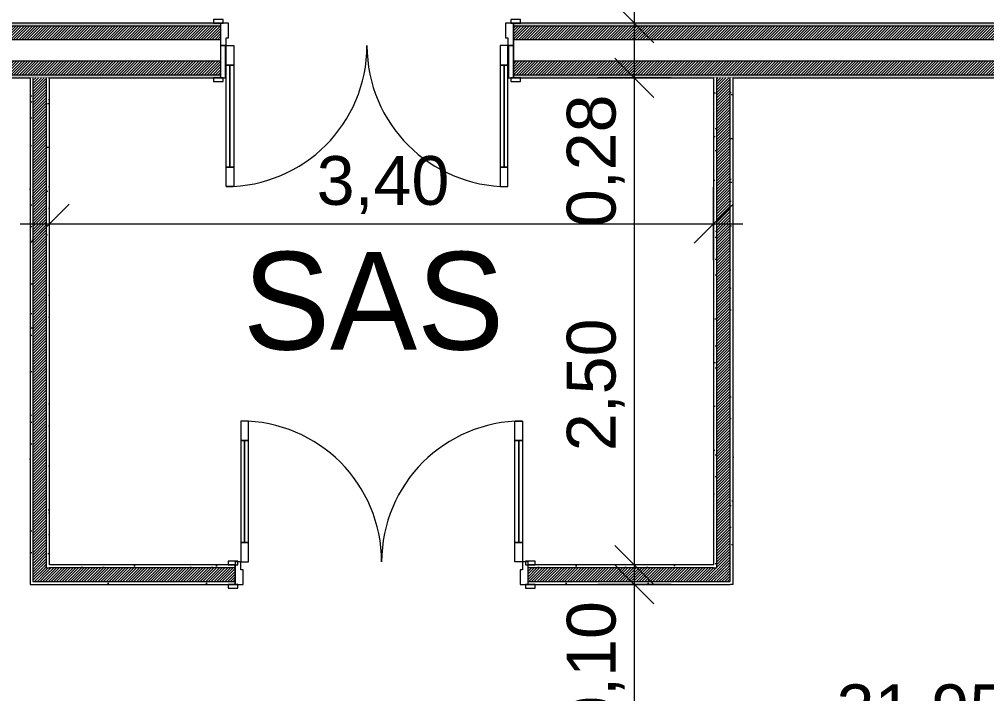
# Model space of a CAD drawing. Header units: millimetres. Extents: x 141848 to 1648660, y -821378 to -151356.
# Drawn here: x 393203 to 398159, y -234850 to -231396 of the extents above; entities that cross this region are included whole.
import ezdxf

# ---------------------------------------------------------------- set-up
doc = ezdxf.new("R2010")
doc.units = ezdxf.units.MM
doc.header["$MEASUREMENT"] = 0
doc.linetypes.add('Wipeout_Contour', pattern=[1000, 0, -1000])
for name, color, linetype in [('Cotations - 1_100', 7, 'Continuous'), ('Hachure', 7, 'Continuous'), ('Portes ARCHICAD', 7, 'Continuous'), ('Structure - Murs extérieurs', 7, 'Continuous')]:
    doc.layers.add(name, color=color, linetype=linetype)
doc.styles.add('STYLE_GENERE_1', font='')
doc.styles.add('STYLE_GENERE_2', font='')
doc.styles.get('STYLE_GENERE_1').set_extended_font_data('Agency FB')
doc.styles.get('STYLE_GENERE_2').set_extended_font_data('Arial')
doc.dimstyles.new('STYLE_GENERE__1', dxfattribs={"dimtxt": 250, "dimasz": 190, "dimexe": 1.25, "dimexo": 0.625, "dimgap": 0, "dimtad": 1, "dimlfac": 0.001, "dimtxsty": 'STYLE_GENERE_2', "dimblk": 'ARROWHEAD_6', "dimblk1": 'ARROWHEAD_6', "dimblk2": 'ARROWHEAD_6', "dimcen": 2.5, "dimse1": 1, "dimse2": 1, "dimclrd": 7, "dimclre": 7, "dimclrt": 7, "dimazin": 3, "dimtfac": 1, "dimtmove": 0, "dimatfit": 3})
doc.dimstyles.new('STYLE_GENERE__2', dxfattribs={"dimtxt": 250, "dimasz": 190, "dimexe": 1.25, "dimexo": 0.625, "dimgap": 0, "dimtad": 1, "dimlfac": 0.001, "dimtxsty": 'STYLE_GENERE_2', "dimblk": 'ARROWHEAD_6', "dimblk1": 'ARROWHEAD_6', "dimblk2": 'ARROWHEAD_6', "dimcen": 2.5, "dimse1": 1, "dimse2": 1, "dimclrd": 7, "dimclre": 7, "dimclrt": 7, "dimazin": 3, "dimtfac": 1, "dimtmove": 0, "dimatfit": 3})
pattern_1 = [(45, (0, 175), (-55.684659, 55.684659), [0, -52.5, 0, -78.75]), (110, (175, 175), (74.000794, 26.934086), [0, -38.5, 0, -66.5])]
pattern_2 = [(45, (0, 0), (-7.07106781, 7.07106781), [])]

# ---------------------------------------------------------------- blocks, each defined once
blk = doc.blocks.new('Porte double 25_3')
at = {"layer": 'Portes ARCHICAD', "color": 7, "linetype": 'Continuous', "lineweight": 5}
for p, q in [((-722, 722), (-722, 622)), ((-682, 722), (-722, 722)), ((-682, 622), (-682, 722)), ((682, 622), (682, 722)), ((682, 722), (722, 722)), ((722, 722), (722, 622)), ((-722, 622), (-682, 622)), ((-702, 622), (-702, 100)), ((722, 622), (682, 622)), ((702, 622), (702, 100)), ((-737, 184), (-787, 184)), ((-787, 184), (-787, 165)), ((-787, 165), (-737, 165)), ((-750, 165), (-787, 165)), ((-750, 165), (-787, 165)), ((-725, 165), (-750, 165)), ((-750, 165), (-750, 0)), ((-750, 150), (-750, 165)), ((-750, 150), (-750, 165)), ((-750, 80), (-750, 150)), ((-750, 80), (-750, 150)), ((-737, 165), (-737, 184)), ((-725, 0), (-725, 165)), ((750, 165), (725, 165)), ((725, 165), (725, 0)), ((787, 184), (737, 184)), ((737, 184), (737, 165)), ((737, 165), (787, 165)), ((750, 0), (750, 165)), ((750, 150), (750, 165)), ((750, 150), (750, 165)), ((750, 165), (787, 165)), ((750, 165), (787, 165)), ((750, 80), (750, 150)), ((750, 80), (750, 150)), ((787, 165), (787, 184)), ((-682, 100), (-722, 100)), ((-722, 100), (-722, 0)), ((-682, 0), (-682, 100)), ((682, 0), (682, 100)), ((682, 100), (722, 100)), ((722, 100), (722, 0)), ((-750, 0), (-750, 80)), ((-750, 0), (-750, 80)), ((750, 0), (750, 80)), ((750, 0), (750, 80)), ((-750, 0), (-725, 0)), ((-722, 0), (-750, 0)), ((-750, 0), (-750, -115)), ((-750, -30), (-750, 0)), ((-750, -30), (-750, 0)), ((-722, -40), (-722, 0)), ((-722, 0), (-682, 0)), ((722, 0), (682, 0)), ((750, 0), (722, 0)), ((722, 0), (722, -40)), ((725, 0), (750, 0)), ((750, -115), (750, 0)), ((750, -30), (750, 0)), ((750, -30), (750, 0)), ((-750, -100), (-750, -30)), ((-750, -100), (-750, -30)), ((-710, -40), (-722, -40)), ((-710, -115), (-710, -40)), ((722, -40), (710, -40)), ((710, -40), (710, -115)), ((750, -100), (750, -30)), ((750, -100), (750, -30)), ((-737, -115), (-787, -115)), ((-787, -115), (-787, -134)), ((-750, -115), (-787, -115)), ((-750, -115), (-787, -115)), ((-787, -134), (-737, -134)), ((-750, -115), (-750, -100)), ((-750, -115), (-750, -100)), ((-750, -115), (-710, -115)), ((-737, -134), (-737, -115)), ((710, -115), (750, -115)), ((787, -115), (737, -115)), ((737, -115), (737, -134)), ((737, -134), (787, -134)), ((750, -115), (750, -100)), ((750, -115), (750, -100)), ((750, -115), (787, -115)), ((750, -115), (787, -115)), ((787, -134), (787, -115))]:
    blk.add_line(p, q, dxfattribs=at)
at = {"layer": 'Portes ARCHICAD', "color": 7, "linetype": 'Continuous', "lineweight": 5, "flags": 128}
for points in [[(-722, 622), (-722, 100), (-702, 100), (-702, 622)], [(-702, 622), (-702, 100), (-682, 100), (-682, 622)], [(702, 622), (702, 100), (682, 100), (682, 622)], [(722, 622), (722, 100), (702, 100), (702, 622)]]:
    blk.add_lwpolyline(points, close=True, dxfattribs=at)
at = {"layer": 'Portes ARCHICAD', "color": 7, "linetype": 'Continuous', "lineweight": 5}
for centre, start, end in [((-722, 0), 0, 90), ((722, 0), 90, 180)]:
    blk.add_arc(centre, 722, start, end, dxfattribs=at)
blk = doc.blocks.new('Mur_185_2', base_point=(381560.2, -231415.6))
at = {"color": 254, "linetype": 'Wipeout_Contour', "lineweight": 0, "ltscale": 1806819.141682053}
blk.add_wipeout([(381575.2, -231415.6), (381575.2, -231430.6), (394234.2, -231430.6), (394234.2, -231415.6)], dxfattribs=at)
at = {"color": 254, "linetype": 'Wipeout_Contour', "lineweight": 0, "ltscale": 1865556.443678928}
blk.add_wipeout([(395734.2, -231430.6), (414059.6, -231430.6), (414059.6, -231415.6), (395734.2, -231415.6)], dxfattribs=at)
at = {"color": 254, "linetype": 'Wipeout_Contour', "lineweight": 0, "ltscale": 1807815.592378078}
blk.add_wipeout([(394234.2, -231680.6), (381840.2, -231680.6), (381840.2, -231695.6), (394234.2, -231695.6)], dxfattribs=at)
at = {"color": 254, "linetype": 'Wipeout_Contour', "lineweight": 0, "ltscale": 1865620.316108169}
blk.add_wipeout([(395734.2, -231680.6), (395734.2, -231695.6), (413794.6, -231695.6), (413794.6, -231680.6)], dxfattribs=at)
at = {"linetype": 'Continuous', "lineweight": 5, "true_color": 0x5f5f5f}
h = blk.add_hatch(dxfattribs=at)
h.set_pattern_fill('Enduit_0002', color=251, style=0, pattern_type=2)
h.set_pattern_definition(pattern_1)
h.paths.add_polyline_path([(381575.2, -231415.6), (381575.2, -231430.6), (394234.2, -231430.6), (394234.2, -231415.6)])
h = blk.add_hatch(dxfattribs=at)
h.set_pattern_fill('Enduit_0002', color=251, style=0, pattern_type=2)
h.set_pattern_definition(pattern_1)
h.paths.add_polyline_path([(395734.2, -231430.6), (414059.6, -231430.6), (414059.6, -231415.6), (395734.2, -231415.6)])
h = blk.add_hatch(dxfattribs=at)
h.set_pattern_fill('Enduit_0002', color=251, style=0, pattern_type=2)
h.set_pattern_definition(pattern_1)
h.paths.add_polyline_path([(394234.2, -231680.6), (381840.2, -231680.6), (381840.2, -231695.6), (394234.2, -231695.6)])
h = blk.add_hatch(dxfattribs=at)
h.set_pattern_fill('Enduit_0002', color=251, style=0, pattern_type=2)
h.set_pattern_definition(pattern_1)
h.paths.add_polyline_path([(395734.2, -231680.6), (395734.2, -231695.6), (413794.6, -231695.6), (413794.6, -231680.6)])
at = {"color": 254, "linetype": 'Wipeout_Contour', "lineweight": 0, "ltscale": 1807025.962264916}
blk.add_wipeout([(381645.2, -231500.6), (394234.2, -231500.6), (394234.2, -231430.6), (381645.2, -231430.6)], dxfattribs=at)
at = {"color": 254, "linetype": 'Wipeout_Contour', "lineweight": 0, "ltscale": 1865518.632462768}
blk.add_wipeout([(395734.2, -231500.6), (413989.6, -231500.6), (413989.6, -231430.6), (395734.2, -231430.6)], dxfattribs=at)
at = {"linetype": 'Continuous', "lineweight": 5, "true_color": 0x5f5f5f}
h = blk.add_hatch(dxfattribs=at)
h.set_pattern_fill('Briques_terre_cuite__int_94', color=251, style=0, pattern_type=2)
h.set_pattern_definition(pattern_2)
h.paths.add_polyline_path([(381645.2, -231500.6), (394234.2, -231500.6), (394234.2, -231430.6), (381645.2, -231430.6)])
h = blk.add_hatch(dxfattribs=at)
h.set_pattern_fill('Briques_terre_cuite__int_94', color=251, style=0, pattern_type=2)
h.set_pattern_definition(pattern_2)
h.paths.add_polyline_path([(395734.2, -231500.6), (413989.6, -231500.6), (413989.6, -231430.6), (395734.2, -231430.6)])
at = {"color": 7, "linetype": 'Continuous', "lineweight": 5}
for p, q in [((394234.2, -231430.6), (381645.2, -231430.6)), ((394234.2, -231415.6), (394197.2, -231415.6)), ((394234.2, -231415.6), (394234.2, -231430.6)), ((395734.2, -231415.6), (395771.2, -231415.6)), ((395734.2, -231415.6), (395734.2, -231430.6)), ((413989.6, -231430.6), (395734.2, -231430.6))]:
    blk.add_line(p, q, dxfattribs=at)
at = {"color": 7, "linetype": 'Continuous', "lineweight": 5, "flags": 128}
for points in [[(394234.2, -231415.6), (381560.2, -231415.6)], [(414074.6, -231415.6), (395734.2, -231415.6)]]:
    blk.add_lwpolyline(points, dxfattribs=at)
at = {"color": 254, "linetype": 'Wipeout_Contour', "lineweight": 0, "ltscale": 1807398.568391526}
blk.add_wipeout([(381755.2, -231610.6), (394234.2, -231610.6), (394234.2, -231500.6), (381755.2, -231500.6)], dxfattribs=at)
at = {"color": 254, "linetype": 'Wipeout_Contour', "lineweight": 0, "ltscale": 1865505.384718186}
blk.add_wipeout([(395734.2, -231610.6), (413879.6, -231610.6), (413879.6, -231500.6), (395734.2, -231500.6)], dxfattribs=at)
at = {"color": 7, "linetype": 'Continuous', "lineweight": 5}
for p, q in [((394234.2, -231430.6), (394234.2, -231500.6)), ((395734.2, -231430.6), (395734.2, -231500.6)), ((394234.2, -231500.6), (381755.2, -231500.6)), ((394234.2, -231500.6), (394234.2, -231530.6)), ((413879.6, -231500.6), (395734.2, -231500.6)), ((395734.2, -231500.6), (395734.2, -231530.6))]:
    blk.add_line(p, q, dxfattribs=at)
at = {"color": 254, "linetype": 'Wipeout_Contour', "lineweight": 0, "ltscale": 1807702.792833672}
blk.add_wipeout([(381825.2, -231680.6), (394234.2, -231680.6), (394234.2, -231610.6), (381825.2, -231610.6)], dxfattribs=at)
at = {"color": 254, "linetype": 'Wipeout_Contour', "lineweight": 0, "ltscale": 1865562.031374219}
blk.add_wipeout([(395734.2, -231680.6), (413809.6, -231680.6), (413809.6, -231610.6), (395734.2, -231610.6)], dxfattribs=at)
at = {"linetype": 'Continuous', "lineweight": 5, "true_color": 0x5f5f5f}
h = blk.add_hatch(dxfattribs=at)
h.set_pattern_fill('Briques_terre_cuite__int_94', color=251, style=0, pattern_type=2)
h.set_pattern_definition(pattern_2)
h.paths.add_polyline_path([(381825.2, -231680.6), (394234.2, -231680.6), (394234.2, -231610.6), (381825.2, -231610.6)])
h = blk.add_hatch(dxfattribs=at)
h.set_pattern_fill('Briques_terre_cuite__int_94', color=251, style=0, pattern_type=2)
h.set_pattern_definition(pattern_2)
h.paths.add_polyline_path([(395734.2, -231680.6), (413809.6, -231680.6), (413809.6, -231610.6), (395734.2, -231610.6)])
at = {"color": 7, "linetype": 'Continuous', "lineweight": 5}
for p, q in [((394234.2, -231530.6), (394234.2, -231610.6)), ((395734.2, -231530.6), (395734.2, -231610.6)), ((394234.2, -231610.6), (381825.2, -231610.6)), ((394234.2, -231610.6), (394234.2, -231680.6)), ((413809.6, -231610.6), (395734.2, -231610.6)), ((395734.2, -231610.6), (395734.2, -231680.6)), ((381825.2, -231680.6), (394234.2, -231680.6)), ((394234.2, -231695.6), (394197.2, -231695.6)), ((394234.2, -231680.6), (394234.2, -231695.6)), ((395734.2, -231680.6), (413809.6, -231680.6)), ((395734.2, -231680.6), (395734.2, -231695.6)), ((395734.2, -231695.6), (395771.2, -231695.6))]:
    blk.add_line(p, q, dxfattribs=at)
at = {"color": 7, "linetype": 'Continuous', "lineweight": 5, "flags": 128}
for points in [[(381840.2, -231695.6), (394234.2, -231695.6)], [(395734.2, -231695.6), (413794.6, -231695.6)]]:
    blk.add_lwpolyline(points, dxfattribs=at)
at = {"layer": 'Portes ARCHICAD', "color": 7, "linetype": 'Continuous', "lineweight": 5, "zscale": 1000, "rotation": 180}
blk.add_blockref('Porte double 25_3', (394984.2, -231530.6), dxfattribs=at)
blk = doc.blocks.new('Mur_290_2', base_point=(396844.9, -234275.8))
at = {"color": 254, "linetype": 'Wipeout_Contour', "lineweight": 0, "ltscale": 1382191.716346936}
blk.add_wipeout([(396759.9, -234205.8), (396774.9, -234205.8), (396759.9, -234190.8)], dxfattribs=at).dxf.layer = 'Structure - Murs extérieurs'
at = {"color": 254, "linetype": 'Wipeout_Contour', "lineweight": 0, "ltscale": 1382540.939334087}
blk.add_wipeout([(396844.9, -234290.8), (396859.9, -234290.8), (396844.9, -234275.8)], dxfattribs=at).dxf.layer = 'Structure - Murs extérieurs'
at = {"layer": 'Structure - Murs extérieurs', "linetype": 'Continuous', "lineweight": 5, "true_color": 0x5f5f5f}
h = blk.add_hatch(dxfattribs=at)
h.set_pattern_fill('Enduit_0002', color=251, style=0, pattern_type=2)
h.set_pattern_definition(pattern_1)
h.paths.add_polyline_path([(396759.9, -234205.8), (396774.9, -234205.8), (396759.9, -234190.8)])
h = blk.add_hatch(dxfattribs=at)
h.set_pattern_fill('Enduit_0002', color=251, style=0, pattern_type=2)
h.set_pattern_definition(pattern_1)
h.paths.add_polyline_path([(396844.9, -234290.8), (396859.9, -234290.8), (396844.9, -234275.8)])
at = {"color": 254, "linetype": 'Wipeout_Contour', "lineweight": 0, "ltscale": 1382356.627685793}
blk.add_wipeout([(396774.9, -234275.8), (396844.9, -234275.8), (396774.9, -234205.8)], dxfattribs=at).dxf.layer = 'Structure - Murs extérieurs'
at = {"layer": 'Structure - Murs extérieurs', "linetype": 'Continuous', "lineweight": 5, "true_color": 0x5f5f5f}
h = blk.add_hatch(dxfattribs=at)
h.set_pattern_fill('Briques_terre_cuite__int_94', color=251, style=0, pattern_type=2)
h.set_pattern_definition(pattern_2)
h.paths.add_polyline_path([(396774.9, -234275.8), (396844.9, -234275.8), (396774.9, -234205.8)])
at = {"color": 254, "linetype": 'Wipeout_Contour', "lineweight": 0, "ltscale": 1382195.639612287}
blk.add_wipeout([(396759.9, -234190.8), (396774.9, -234205.8), (396774.9, -234190.8)], dxfattribs=at).dxf.layer = 'Structure - Murs extérieurs'
at = {"color": 254, "linetype": 'Wipeout_Contour', "lineweight": 0, "ltscale": 1382544.861239559}
blk.add_wipeout([(396844.9, -234275.8), (396859.9, -234290.8), (396859.9, -234275.8)], dxfattribs=at).dxf.layer = 'Structure - Murs extérieurs'
at = {"layer": 'Structure - Murs extérieurs', "linetype": 'Continuous', "lineweight": 5, "true_color": 0x5f5f5f}
h = blk.add_hatch(dxfattribs=at)
h.set_pattern_fill('Enduit_0002', color=251, style=0, pattern_type=2)
h.set_pattern_definition(pattern_1)
h.paths.add_polyline_path([(396759.9, -234190.8), (396774.9, -234205.8), (396774.9, -234190.8)])
h = blk.add_hatch(dxfattribs=at)
h.set_pattern_fill('Enduit_0002', color=251, style=0, pattern_type=2)
h.set_pattern_definition(pattern_1)
h.paths.add_polyline_path([(396844.9, -234275.8), (396859.9, -234290.8), (396859.9, -234275.8)])
at = {"color": 254, "linetype": 'Wipeout_Contour', "lineweight": 0, "ltscale": 1840382.988723358}
blk.add_wipeout([(396774.9, -234190.8), (396774.9, -231695.6), (396759.9, -231695.6), (396759.9, -234190.8)], dxfattribs=at).dxf.layer = 'Structure - Murs extérieurs'
at = {"color": 254, "linetype": 'Wipeout_Contour', "lineweight": 0, "ltscale": 1840762.609309761}
blk.add_wipeout([(396859.9, -234275.8), (396859.9, -231695.6), (396844.9, -231695.6), (396844.9, -234275.8)], dxfattribs=at).dxf.layer = 'Structure - Murs extérieurs'
at = {"layer": 'Structure - Murs extérieurs', "linetype": 'Continuous', "lineweight": 5, "true_color": 0x5f5f5f}
h = blk.add_hatch(dxfattribs=at)
h.set_pattern_fill('Enduit_0002', color=251, style=0, pattern_type=2)
h.set_pattern_definition(pattern_1)
h.paths.add_polyline_path([(396774.9, -234190.8), (396774.9, -231695.6), (396759.9, -231695.6), (396759.9, -234190.8)])
h = blk.add_hatch(dxfattribs=at)
h.set_pattern_fill('Enduit_0002', color=251, style=0, pattern_type=2)
h.set_pattern_definition(pattern_1)
h.paths.add_polyline_path([(396859.9, -234275.8), (396859.9, -231695.6), (396844.9, -231695.6), (396844.9, -234275.8)])
at = {"color": 254, "linetype": 'Wipeout_Contour', "lineweight": 0, "ltscale": 1382379.954581085}
blk.add_wipeout([(396774.9, -234205.8), (396844.9, -234275.8), (396844.9, -234205.8)], dxfattribs=at).dxf.layer = 'Structure - Murs extérieurs'
at = {"layer": 'Structure - Murs extérieurs', "linetype": 'Continuous', "lineweight": 5, "true_color": 0x5f5f5f}
h = blk.add_hatch(dxfattribs=at)
h.set_pattern_fill('Briques_terre_cuite__int_94', color=251, style=0, pattern_type=2)
h.set_pattern_definition(pattern_2)
h.paths.add_polyline_path([(396774.9, -234205.8), (396844.9, -234275.8), (396844.9, -234205.8)])
at = {"layer": 'Structure - Murs extérieurs', "color": 7, "linetype": 'Continuous', "lineweight": 5}
blk.add_line((396774.9, -234275.8), (396844.9, -234275.8), dxfattribs=at)
at = {"layer": 'Structure - Murs extérieurs', "color": 7, "linetype": 'Continuous', "lineweight": 5, "flags": 128}
blk.add_lwpolyline([(396859.9, -234290.8), (396844.9, -234290.8)], dxfattribs=at)
at = {"color": 254, "linetype": 'Wipeout_Contour', "lineweight": 0, "ltscale": 1840544.841664085}
blk.add_wipeout([(396844.9, -234205.8), (396844.9, -231695.6), (396774.9, -231695.6), (396774.9, -234205.8)], dxfattribs=at).dxf.layer = 'Structure - Murs extérieurs'
at = {"layer": 'Structure - Murs extérieurs', "linetype": 'Continuous', "lineweight": 5, "true_color": 0x5f5f5f}
h = blk.add_hatch(dxfattribs=at)
h.set_pattern_fill('Briques_terre_cuite__int_94', color=251, style=0, pattern_type=2)
h.set_pattern_definition(pattern_2)
h.paths.add_polyline_path([(396844.9, -234205.8), (396844.9, -231695.6), (396774.9, -231695.6), (396774.9, -234205.8)])
at = {"layer": 'Structure - Murs extérieurs', "color": 7, "linetype": 'Continuous', "lineweight": 5}
for p, q in [((396774.9, -231695.6), (396774.9, -234205.8)), ((396844.9, -234205.8), (396844.9, -231695.6)), ((396759.9, -234205.8), (396774.9, -234205.8)), ((396844.9, -234275.8), (396844.9, -234205.8))]:
    blk.add_line(p, q, dxfattribs=at)
at = {"layer": 'Structure - Murs extérieurs', "color": 7, "linetype": 'Continuous', "lineweight": 5, "flags": 128}
for points in [[(396759.9, -231695.6), (396759.9, -234190.8)], [(396859.9, -234290.8), (396859.9, -231695.6)]]:
    blk.add_lwpolyline(points, dxfattribs=at)
blk = doc.blocks.new('Mur_291_2', base_point=(393273.3, -231695.6))
at = {"color": 254, "linetype": 'Wipeout_Contour', "lineweight": 0, "ltscale": 1373386.796599089}
blk.add_wipeout([(393358.3, -234190.8), (393343.3, -234205.8), (393358.3, -234205.8)], dxfattribs=at).dxf.layer = 'Structure - Murs extérieurs'
at = {"color": 254, "linetype": 'Wipeout_Contour', "lineweight": 0, "ltscale": 1373298.190609418}
blk.add_wipeout([(393258.3, -234290.8), (393273.3, -234290.8), (393273.3, -234275.8)], dxfattribs=at).dxf.layer = 'Structure - Murs extérieurs'
at = {"layer": 'Structure - Murs extérieurs', "linetype": 'Continuous', "lineweight": 5, "true_color": 0x5f5f5f}
h = blk.add_hatch(dxfattribs=at)
h.set_pattern_fill('Enduit_0002', color=251, style=0, pattern_type=2)
h.set_pattern_definition(pattern_1)
h.paths.add_polyline_path([(393358.3, -234190.8), (393343.3, -234205.8), (393358.3, -234205.8)])
h = blk.add_hatch(dxfattribs=at)
h.set_pattern_fill('Enduit_0002', color=251, style=0, pattern_type=2)
h.set_pattern_definition(pattern_1)
h.paths.add_polyline_path([(393258.3, -234290.8), (393273.3, -234290.8), (393273.3, -234275.8)])
at = {"color": 254, "linetype": 'Wipeout_Contour', "lineweight": 0, "ltscale": 1373380.186143149}
blk.add_wipeout([(393343.3, -234205.8), (393273.3, -234275.8), (393343.3, -234275.8)], dxfattribs=at).dxf.layer = 'Structure - Murs extérieurs'
at = {"layer": 'Structure - Murs extérieurs', "linetype": 'Continuous', "lineweight": 5, "true_color": 0x5f5f5f}
h = blk.add_hatch(dxfattribs=at)
h.set_pattern_fill('Briques_terre_cuite__int_94', color=251, style=0, pattern_type=2)
h.set_pattern_definition(pattern_2)
h.paths.add_polyline_path([(393343.3, -234205.8), (393273.3, -234275.8), (393343.3, -234275.8)])
at = {"color": 254, "linetype": 'Wipeout_Contour', "lineweight": 0, "ltscale": 1828405.091214824}
blk.add_wipeout([(393273.3, -234275.8), (393273.3, -231695.6), (393258.3, -231695.6), (393258.3, -234275.8)], dxfattribs=at).dxf.layer = 'Structure - Murs extérieurs'
at = {"color": 254, "linetype": 'Wipeout_Contour', "lineweight": 0, "ltscale": 1828610.639450735}
blk.add_wipeout([(393358.3, -234190.8), (393358.3, -231695.6), (393343.3, -231695.6), (393343.3, -234190.8)], dxfattribs=at).dxf.layer = 'Structure - Murs extérieurs'
at = {"layer": 'Structure - Murs extérieurs', "linetype": 'Continuous', "lineweight": 5, "true_color": 0x5f5f5f}
h = blk.add_hatch(dxfattribs=at)
h.set_pattern_fill('Enduit_0002', color=251, style=0, pattern_type=2)
h.set_pattern_definition(pattern_1)
h.paths.add_polyline_path([(393273.3, -234275.8), (393273.3, -231695.6), (393258.3, -231695.6), (393258.3, -234275.8)])
h = blk.add_hatch(dxfattribs=at)
h.set_pattern_fill('Enduit_0002', color=251, style=0, pattern_type=2)
h.set_pattern_definition(pattern_1)
h.paths.add_polyline_path([(393358.3, -234190.8), (393358.3, -231695.6), (393343.3, -231695.6), (393343.3, -234190.8)])
at = {"color": 254, "linetype": 'Wipeout_Contour', "lineweight": 0, "ltscale": 1373366.582003494}
blk.add_wipeout([(393343.3, -234190.8), (393343.3, -234205.8), (393358.3, -234190.8)], dxfattribs=at).dxf.layer = 'Structure - Murs extérieurs'
at = {"color": 254, "linetype": 'Wipeout_Contour', "lineweight": 0, "ltscale": 1373277.974338173}
blk.add_wipeout([(393258.3, -234275.8), (393258.3, -234290.8), (393273.3, -234275.8)], dxfattribs=at).dxf.layer = 'Structure - Murs extérieurs'
at = {"layer": 'Structure - Murs extérieurs', "linetype": 'Continuous', "lineweight": 5, "true_color": 0x5f5f5f}
h = blk.add_hatch(dxfattribs=at)
h.set_pattern_fill('Enduit_0002', color=251, style=0, pattern_type=2)
h.set_pattern_definition(pattern_1)
h.paths.add_polyline_path([(393343.3, -234190.8), (393343.3, -234205.8), (393358.3, -234190.8)])
h = blk.add_hatch(dxfattribs=at)
h.set_pattern_fill('Enduit_0002', color=251, style=0, pattern_type=2)
h.set_pattern_definition(pattern_1)
h.paths.add_polyline_path([(393258.3, -234275.8), (393258.3, -234290.8), (393273.3, -234275.8)])
at = {"color": 254, "linetype": 'Wipeout_Contour', "lineweight": 0, "ltscale": 1828479.71710498}
blk.add_wipeout([(393343.3, -234205.8), (393343.3, -231695.6), (393273.3, -231695.6), (393273.3, -234205.8)], dxfattribs=at).dxf.layer = 'Structure - Murs extérieurs'
at = {"layer": 'Structure - Murs extérieurs', "linetype": 'Continuous', "lineweight": 5, "true_color": 0x5f5f5f}
h = blk.add_hatch(dxfattribs=at)
h.set_pattern_fill('Briques_terre_cuite__int_94', color=251, style=0, pattern_type=2)
h.set_pattern_definition(pattern_2)
h.paths.add_polyline_path([(393343.3, -234205.8), (393343.3, -231695.6), (393273.3, -231695.6), (393273.3, -234205.8)])
at = {"color": 254, "linetype": 'Wipeout_Contour', "lineweight": 0, "ltscale": 1373284.573368136}
blk.add_wipeout([(393273.3, -234205.8), (393273.3, -234275.8), (393343.3, -234205.8)], dxfattribs=at).dxf.layer = 'Structure - Murs extérieurs'
at = {"layer": 'Structure - Murs extérieurs', "linetype": 'Continuous', "lineweight": 5, "true_color": 0x5f5f5f}
h = blk.add_hatch(dxfattribs=at)
h.set_pattern_fill('Briques_terre_cuite__int_94', color=251, style=0, pattern_type=2)
h.set_pattern_definition(pattern_2)
h.paths.add_polyline_path([(393273.3, -234205.8), (393273.3, -234275.8), (393343.3, -234205.8)])
at = {"layer": 'Structure - Murs extérieurs', "color": 7, "linetype": 'Continuous', "lineweight": 5}
for p, q in [((393273.3, -231695.6), (393273.3, -234205.8)), ((393343.3, -234205.8), (393343.3, -231695.6)), ((393273.3, -234205.8), (393273.3, -234275.8)), ((393343.3, -234205.8), (393358.3, -234205.8)), ((393273.3, -234275.8), (393343.3, -234275.8))]:
    blk.add_line(p, q, dxfattribs=at)
at = {"layer": 'Structure - Murs extérieurs', "color": 7, "linetype": 'Continuous', "lineweight": 5, "flags": 128}
for points in [[(393258.3, -231695.6), (393258.3, -234290.8)], [(393358.3, -234190.8), (393358.3, -231695.6)], [(393258.3, -234290.8), (393273.3, -234290.8)]]:
    blk.add_lwpolyline(points, dxfattribs=at)
blk = doc.blocks.new('Porte double 25_6')
at = {"layer": 'Portes ARCHICAD', "color": 7, "linetype": 'Continuous', "lineweight": 5}
for p, q in [((-722, 722), (-722, 622)), ((-682, 722), (-722, 722)), ((-682, 622), (-682, 722)), ((682, 622), (682, 722)), ((682, 722), (722, 722)), ((722, 722), (722, 622)), ((-722, 622), (-682, 622)), ((-702, 622), (-702, 100)), ((722, 622), (682, 622)), ((702, 622), (702, 100)), ((-682, 100), (-722, 100)), ((-722, 100), (-722, 0)), ((-682, 0), (-682, 100)), ((682, 0), (682, 100)), ((682, 100), (722, 100)), ((722, 100), (722, 0)), ((-737, 4), (-787, 4)), ((-787, 4), (-787, -15)), ((-722, 0), (-750, 0)), ((-750, 0), (-750, -115)), ((-737, -15), (-737, 4)), ((-722, -40), (-722, 0)), ((-722, 0), (-682, 0)), ((722, 0), (682, 0)), ((750, 0), (722, 0)), ((722, 0), (722, -40)), ((787, 4), (737, 4)), ((737, 4), (737, -15)), ((750, -115), (750, 0)), ((787, -15), (787, 4)), ((-787, -15), (-737, -15)), ((-750, -15), (-787, -15)), ((-750, -15), (-787, -15)), ((-750, -30), (-750, -15)), ((-750, -30), (-750, -15)), ((-750, -100), (-750, -30)), ((-750, -100), (-750, -30)), ((-710, -40), (-722, -40)), ((-710, -115), (-710, -40)), ((722, -40), (710, -40)), ((710, -40), (710, -115)), ((737, -15), (787, -15)), ((750, -30), (750, -15)), ((750, -30), (750, -15)), ((750, -15), (787, -15)), ((750, -15), (787, -15)), ((750, -100), (750, -30)), ((750, -100), (750, -30)), ((-737, -115), (-787, -115)), ((-787, -115), (-787, -134)), ((-750, -115), (-787, -115)), ((-750, -115), (-787, -115)), ((-787, -134), (-737, -134)), ((-750, -115), (-750, -100)), ((-750, -115), (-750, -100)), ((-750, -115), (-710, -115)), ((-737, -134), (-737, -115)), ((710, -115), (750, -115)), ((787, -115), (737, -115)), ((737, -115), (737, -134)), ((737, -134), (787, -134)), ((750, -115), (750, -100)), ((750, -115), (750, -100)), ((750, -115), (787, -115)), ((750, -115), (787, -115)), ((787, -134), (787, -115))]:
    blk.add_line(p, q, dxfattribs=at)
at = {"layer": 'Portes ARCHICAD', "color": 7, "linetype": 'Continuous', "lineweight": 5, "flags": 128}
for points in [[(-722, 622), (-722, 100), (-702, 100), (-702, 622)], [(-702, 622), (-702, 100), (-682, 100), (-682, 622)], [(702, 622), (702, 100), (682, 100), (682, 622)], [(722, 622), (722, 100), (702, 100), (702, 622)]]:
    blk.add_lwpolyline(points, close=True, dxfattribs=at)
at = {"layer": 'Portes ARCHICAD', "color": 7, "linetype": 'Continuous', "lineweight": 5}
for centre, start, end in [((-722, 0), 0, 90), ((722, 0), 90, 180)]:
    blk.add_arc(centre, 722, start, end, dxfattribs=at)
blk = doc.blocks.new('Mur_292_2', base_point=(393273.3, -234275.8))
at = {"color": 254, "linetype": 'Wipeout_Contour', "lineweight": 0, "ltscale": 1832829.431384441}
blk.add_wipeout([(393358.3, -234190.8), (393358.3, -234205.8), (394309.3, -234205.8), (394309.3, -234190.8)], dxfattribs=at).dxf.layer = 'Structure - Murs extérieurs'
at = {"color": 254, "linetype": 'Wipeout_Contour', "lineweight": 0, "ltscale": 1841262.236203586}
blk.add_wipeout([(395809.3, -234190.8), (395809.3, -234205.8), (396759.9, -234205.8), (396759.9, -234190.8)], dxfattribs=at).dxf.layer = 'Structure - Murs extérieurs'
at = {"color": 254, "linetype": 'Wipeout_Contour', "lineweight": 0, "ltscale": 1832857.182643812}
blk.add_wipeout([(393273.3, -234290.8), (394309.3, -234290.8), (394309.3, -234275.8), (393273.3, -234275.8)], dxfattribs=at).dxf.layer = 'Structure - Murs extérieurs'
at = {"color": 254, "linetype": 'Wipeout_Contour', "lineweight": 0, "ltscale": 1841581.632424349}
blk.add_wipeout([(395809.3, -234275.8), (395809.3, -234290.8), (396844.9, -234290.8), (396844.9, -234275.8)], dxfattribs=at).dxf.layer = 'Structure - Murs extérieurs'
at = {"layer": 'Structure - Murs extérieurs', "linetype": 'Continuous', "lineweight": 5, "true_color": 0x5f5f5f}
h = blk.add_hatch(dxfattribs=at)
h.set_pattern_fill('Enduit_0002', color=251, style=0, pattern_type=2)
h.set_pattern_definition(pattern_1)
h.paths.add_polyline_path([(393358.3, -234190.8), (393358.3, -234205.8), (394309.3, -234205.8), (394309.3, -234190.8)])
h = blk.add_hatch(dxfattribs=at)
h.set_pattern_fill('Enduit_0002', color=251, style=0, pattern_type=2)
h.set_pattern_definition(pattern_1)
h.paths.add_polyline_path([(395809.3, -234190.8), (395809.3, -234205.8), (396759.9, -234205.8), (396759.9, -234190.8)])
h = blk.add_hatch(dxfattribs=at)
h.set_pattern_fill('Enduit_0002', color=251, style=0, pattern_type=2)
h.set_pattern_definition(pattern_1)
h.paths.add_polyline_path([(393273.3, -234290.8), (394309.3, -234290.8), (394309.3, -234275.8), (393273.3, -234275.8)])
h = blk.add_hatch(dxfattribs=at)
h.set_pattern_fill('Enduit_0002', color=251, style=0, pattern_type=2)
h.set_pattern_definition(pattern_1)
h.paths.add_polyline_path([(395809.3, -234275.8), (395809.3, -234290.8), (396844.9, -234290.8), (396844.9, -234275.8)])
at = {"color": 254, "linetype": 'Wipeout_Contour', "lineweight": 0, "ltscale": 1832890.555493419}
blk.add_wipeout([(393343.3, -234205.8), (393343.3, -234275.8), (394309.3, -234275.8), (394309.3, -234205.8)], dxfattribs=at).dxf.layer = 'Structure - Murs extérieurs'
at = {"color": 254, "linetype": 'Wipeout_Contour', "lineweight": 0, "ltscale": 1841374.571987642}
blk.add_wipeout([(395809.3, -234205.8), (395809.3, -234275.8), (396774.9, -234275.8), (396774.9, -234205.8)], dxfattribs=at).dxf.layer = 'Structure - Murs extérieurs'
at = {"layer": 'Structure - Murs extérieurs', "linetype": 'Continuous', "lineweight": 5, "true_color": 0x5f5f5f}
h = blk.add_hatch(dxfattribs=at)
h.set_pattern_fill('Briques_terre_cuite__int_94', color=251, style=0, pattern_type=2)
h.set_pattern_definition(pattern_2)
h.paths.add_polyline_path([(393343.3, -234205.8), (393343.3, -234275.8), (394309.3, -234275.8), (394309.3, -234205.8)])
h = blk.add_hatch(dxfattribs=at)
h.set_pattern_fill('Briques_terre_cuite__int_94', color=251, style=0, pattern_type=2)
h.set_pattern_definition(pattern_2)
h.paths.add_polyline_path([(395809.3, -234205.8), (395809.3, -234275.8), (396774.9, -234275.8), (396774.9, -234205.8)])
at = {"layer": 'Structure - Murs extérieurs', "color": 7, "linetype": 'Continuous', "lineweight": 5}
for p, q in [((393343.3, -234205.8), (393358.3, -234205.8)), ((394309.3, -234205.8), (393358.3, -234205.8)), ((394309.3, -234190.8), (394272.3, -234190.8)), ((394309.3, -234205.8), (394309.3, -234190.8)), ((394309.3, -234275.8), (394309.3, -234205.8)), ((395809.3, -234190.8), (395846.3, -234190.8)), ((395809.3, -234205.8), (395809.3, -234190.8)), ((396759.9, -234205.8), (395809.3, -234205.8)), ((395809.3, -234275.8), (395809.3, -234205.8)), ((396759.9, -234205.8), (396774.9, -234205.8)), ((393273.3, -234275.8), (393343.3, -234275.8)), ((393343.3, -234275.8), (394309.3, -234275.8)), ((394309.3, -234290.8), (394309.3, -234275.8)), ((395809.3, -234275.8), (396774.9, -234275.8)), ((395809.3, -234290.8), (395809.3, -234275.8)), ((396774.9, -234275.8), (396844.9, -234275.8)), ((394309.3, -234290.8), (394272.3, -234290.8)), ((395809.3, -234290.8), (395846.3, -234290.8))]:
    blk.add_line(p, q, dxfattribs=at)
at = {"layer": 'Structure - Murs extérieurs', "color": 7, "linetype": 'Continuous', "lineweight": 5, "flags": 128}
for points in [[(394309.3, -234190.8), (393358.3, -234190.8)], [(396759.9, -234190.8), (395809.3, -234190.8)], [(393273.3, -234290.8), (394309.3, -234290.8)], [(395809.3, -234290.8), (396844.9, -234290.8)]]:
    blk.add_lwpolyline(points, dxfattribs=at)
at = {"layer": 'Portes ARCHICAD', "color": 7, "linetype": 'Continuous', "lineweight": 5, "zscale": 1000}
blk.add_blockref('Porte double 25_6', (395059.3, -234175.8), dxfattribs=at)
blk = doc.blocks.new('*D1004')
at = {"layer": 'Cotations - 1_100', "color": 7, "linetype": 'Continuous', "lineweight": 5}
for p, q in [((381840.2, -235336.9), (381840.2, -234961.9)), ((413794.6, -235336.9), (413794.6, -234961.9)), ((381940.2, -235049.4), (381740.2, -235249.4)), ((413694.6, -235249.4), (413894.6, -235049.4)), ((381690.2, -235149.4), (381840.2, -235149.4)), ((381840.2, -235149.4), (413794.6, -235149.4)), ((413794.6, -235149.4), (413944.6, -235149.4))]:
    blk.add_line(p, q, dxfattribs=at)
at = {"layer": 'Cotations - 1_100', "color": 7, "lineweight": 5, "insert": (397390, -235099.4), "char_height": 250, "attachment_point": 7, "style": 'STYLE_GENERE_2'}
blk.add_mtext('\\A1;{\\pql;\\fArial|b0|i0|c0|p38;31,95}', dxfattribs=at)
blk = doc.blocks.new('ARROWHEAD_6')
at = {"color": 0, "linetype": 'Continuous', "lineweight": 0}
for p, q in [((-0.5, -0.5), (0.5, 0.5)), ((0, 0), (-1, 0))]:
    blk.add_line(p, q, dxfattribs=at)
blk = doc.blocks.new('*D1085')
at = {"layer": 'Cotations - 1_100', "color": 7, "linetype": 'Continuous', "lineweight": 5}
for p, q in [((396454.2, -234390.8), (396254.2, -234190.8)), ((396541.7, -234290.8), (396166.7, -234290.8)), ((396354.2, -259130.6), (396354.2, -234290.8)), ((396254.2, -259030.6), (396454.2, -259230.6)), ((396541.7, -259130.6), (396166.7, -259130.6)), ((396354.2, -259280.6), (396354.2, -259130.6))]:
    blk.add_line(p, q, dxfattribs=at)
at = {"layer": 'Cotations - 1_100', "color": 7, "lineweight": 5, "char_height": 250, "attachment_point": 7, "rotation": 90, "style": 'STYLE_GENERE_2'}
for s, insert in [('\\A1;{\\pql;\\fArial|b0|i0|c0|p38;0,10}', (396304.2, -235056)), ('\\A1;{\\pql;\\fArial|b0|i0|c0|p38;24,84}', (396304.2, -247470.7))]:
    blk.add_mtext(s, dxfattribs=dict(at, insert=insert))
blk = doc.blocks.new('*D1086')
at = {"layer": 'Cotations - 1_100', "color": 7, "linetype": 'Continuous', "lineweight": 5}
for p, q in [((396254.2, -234090.8), (396454.2, -234290.8)), ((396541.7, -234190.8), (396166.7, -234190.8)), ((396454.2, -234390.8), (396254.2, -234190.8)), ((396354.2, -234290.8), (396354.2, -234190.8)), ((396541.7, -234290.8), (396166.7, -234290.8))]:
    blk.add_line(p, q, dxfattribs=at)
blk = doc.blocks.new('*D1087')
at = {"layer": 'Cotations - 1_100', "color": 7, "linetype": 'Continuous', "lineweight": 5}
for p, q in [((396254.2, -231595.6), (396454.2, -231795.6)), ((396541.7, -231695.6), (396166.7, -231695.6)), ((396354.2, -234190.8), (396354.2, -231695.6)), ((396254.2, -234090.8), (396454.2, -234290.8)), ((396541.7, -234190.8), (396166.7, -234190.8))]:
    blk.add_line(p, q, dxfattribs=at)
at = {"layer": 'Cotations - 1_100', "color": 7, "lineweight": 5, "char_height": 250, "attachment_point": 7, "rotation": 90, "style": 'STYLE_GENERE_2'}
for s, insert in [('\\A1;{\\pql;\\fArial|b0|i0|c0|p38;0,28}', (396304.2, -232460.7)), ('\\A1;{\\pql;\\fArial|b0|i0|c0|p38;2,50}', (396304.2, -233608.3))]:
    blk.add_mtext(s, dxfattribs=dict(at, insert=insert))
blk = doc.blocks.new('*D1088')
at = {"layer": 'Cotations - 1_100', "color": 7, "linetype": 'Continuous', "lineweight": 5}
for p, q in [((396354.2, -231415.6), (396354.2, -231265.6)), ((396454.2, -231515.6), (396254.2, -231315.6)), ((396541.7, -231415.6), (396166.7, -231415.6)), ((396354.2, -231695.6), (396354.2, -231415.6)), ((396254.2, -231595.6), (396454.2, -231795.6)), ((396541.7, -231695.6), (396166.7, -231695.6))]:
    blk.add_line(p, q, dxfattribs=at)
blk = doc.blocks.new('*D1091')
at = {"layer": 'Cotations - 1_100', "color": 7, "linetype": 'Continuous', "lineweight": 5}
for p, q in [((393358.3, -232630.4), (393358.3, -232255.4)), ((396759.9, -232630.4), (396759.9, -232255.4)), ((393458.3, -232342.9), (393258.3, -232542.9)), ((396659.9, -232542.9), (396859.9, -232342.9)), ((393208.3, -232442.9), (393358.3, -232442.9)), ((393358.3, -232442.9), (396759.9, -232442.9)), ((396759.9, -232442.9), (396909.9, -232442.9))]:
    blk.add_line(p, q, dxfattribs=at)
at = {"layer": 'Cotations - 1_100', "color": 7, "lineweight": 5, "insert": (394726.6, -232392.9), "char_height": 250, "attachment_point": 7, "style": 'STYLE_GENERE_2'}
blk.add_mtext('\\A1;{\\pql;\\fArial|b0|i0|c0|p38;3,40}', dxfattribs=at)

msp = doc.modelspace()

# ---------------------------------------------------------------- block references
at = {"color": 7, "lineweight": 5}
msp.add_blockref('Mur_185_2', (381560.201, -231415.57), dxfattribs=at)

# ---------------------------------------------------------------- texts
at = {"layer": 'Hachure', "color": 250, "linetype": 'Continuous', "lineweight": 5, "true_color": 0x1f1f1f, "insert": (395017.953, -232841.024), "char_height": 500, "attachment_point": 5, "style": 'STYLE_GENERE_1'}
msp.add_mtext('\\A1;{\\pqc;\\fAgency FB|b0|i0|c0|p34;SAS}', dxfattribs=at)

# ---------------------------------------------------------------- next in the draw order: block references
at = {"layer": 'Structure - Murs extérieurs', "color": 211, "lineweight": 5, "true_color": 0xfe55ff}
for name, p in [('Mur_291_2', (393273.318, -231695.57)), ('Mur_290_2', (396844.942, -234275.833))]:
    msp.add_blockref(name, p, dxfattribs=at)

# ---------------------------------------------------------------- next in the draw order: block references
msp.add_blockref('Mur_292_2', (393273.318, -234275.833), dxfattribs=at)

# ---------------------------------------------------------------- next in the draw order: dimensions: what is measured, and where the dimension line sits
at = {"layer": 'Cotations - 1_100', "color": 7, "linetype": 'Continuous', "lineweight": 5}
dim = msp.add_linear_dim(base=(396354.208, -231415.57), p1=(397817.381, -231695.57), p2=(397817.381, -231415.57), angle=90, dimstyle='STYLE_GENERE__2', dxfattribs=at)
dim.commit()
dim.dimension.update_dxf_attribs({"geometry": '*D1088', "text_midpoint": (396179.208, -232136.009), "dimtype": 160, "text_rotation": 90})

# ---------------------------------------------------------------- next in the draw order: dimensions: what is measured, and where the dimension line sits
for base, p1, p2, picture, middle in [((396354.208, -231695.57), (395059.13, -234190.833), (397817.381, -231695.57), '*D1087', (396179.208, -233283.641)), ((396354.208, -234190.833), (395059.13, -234290.833), (395059.13, -234190.833), '*D1086', (396179.208, -234731.272)), ((396354.208, -234290.833), (397840.982, -259130.571), (395059.13, -234290.833), '*D1085', (396179.208, -247050.702))]:
    dim = msp.add_linear_dim(base=base, p1=p1, p2=p2, angle=90, dimstyle='STYLE_GENERE__2', dxfattribs=at)
    dim.commit()
    dim.dimension.update_dxf_attribs({"geometry": picture, "text_midpoint": middle, "dimtype": 160, "text_rotation": 90})
for base, p1, p2, picture, middle in [((413794.561, -235149.358), (381840.201, -231695.57), (413794.561, -231695.57), '*D1004', (397809.953, -234974.358)), ((396759.942, -232442.857), (393358.318, -234190.833), (396759.942, -234190.833), '*D1091', (395051.264, -232267.857))]:
    dim = msp.add_linear_dim(base=base, p1=p1, p2=p2, dimstyle='STYLE_GENERE__1', dxfattribs=at)
    dim.commit()
    dim.dimension.update_dxf_attribs({"geometry": picture, "text_midpoint": middle, "dimtype": 160})

doc.saveas('drawing.dxf')
